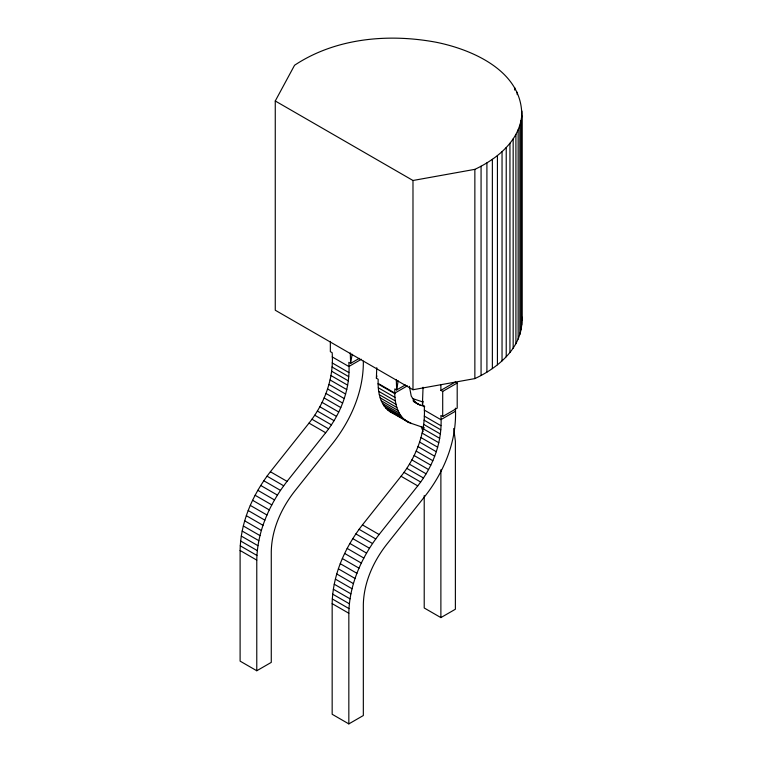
<?xml version="1.0" encoding="UTF-8"?>
<svg xmlns="http://www.w3.org/2000/svg" width="762" height="762" viewBox="0 0 762 762"><rect width="100%" height="100%" fill="white"/><g stroke="black" fill="none" stroke-linecap="round" stroke-linejoin="round"><path stroke-width="1.14" d="M363.331 361.15C363.722 390.944 351.101 419.7 333.051 442.903L294.427 491.528C281.083 508.692 271.653 529.761 271.272 551.745L271.272 662.388L256.775 670.751L240.106 661.13L240.106 550.488C240.601 521.741 252.936 494.176 270.386 471.745L309.001 423.12C324.679 403.355 334.07 378.123 332.165 352.701L330.346 351.653L330.346 341.386M256.775 670.751L256.775 560.118C257.27 531.362 269.605 503.806 287.055 481.374L325.679 432.74C341.347 412.975 350.739 387.744 348.834 362.331L350.644 363.369L359.34 358.35M455.381 408.156C457.171 440.007 444.56 471.278 425.101 496.052L386.486 544.678C373.142 561.832 363.712 582.911 363.331 604.895L363.331 715.528L348.834 723.9L332.165 714.27L332.165 603.637C332.651 574.891 344.986 547.326 362.445 524.894L401.06 476.269C416.728 456.495 426.12 431.263 424.215 405.851L422.405 404.803L423.053 387.239M348.834 723.9L348.834 613.258C349.32 584.511 361.655 556.955 379.114 534.514L417.728 485.889C433.397 466.125 442.789 440.893 440.884 415.471L442.703 416.519L457.2 408.156L457.2 383.038L455.381 382L440.884 390.363L440.884 384.591M521.751 325.022L521.751 115.776C522.475 71.466 472.964 49.606 435.959 42.215C388.382 33.376 335.661 37.976 294.561 65.256L275.263 100.984L275.263 310.229L412.985 389.734L474.859 378.59C497.9 367.903 522.122 347.91 521.894 320.269L521.894 111.023M424.424 427.882L408.946 422.567L389.953 411.623C379.552 404.612 377.666 390.868 378.19 379.276L376.38 378.228L376.761 367.694M275.263 100.984L412.985 180.489L474.859 169.355C496.614 159.096 519.065 141.351 521.751 115.776M352.139 354.225L350.644 363.369L350.272 352.892M398.164 380.8L396.669 389.944L394.859 388.896C394.192 401.241 396.726 416.5 408.946 422.567M376.38 378.228L376.914 375.933M422.405 404.803L423.205 401.364M361.398 359.254L348.834 366.512L332.165 356.883M405.365 384.924L396.669 389.944L396.297 379.457M407.422 385.829L394.859 393.087L378.19 383.457M440.884 390.363L442.703 391.411L457.2 383.038M455.381 411.29L440.884 419.662L424.215 410.032M424.215 495.586L424.215 607.981L440.884 617.601L455.381 609.238L455.381 441.227L453.714 428.511M412.394 398.497L422.129 401.726M413.671 401.593L418.433 404.412L424.739 406.679M393.944 413.614L389.953 411.623M413.004 400.755L418.433 404.412M414.528 401.85L420.414 405.251M378.19 384.077L394.859 393.697M378.314 387.782L394.983 397.402M332.165 362.903L348.834 372.532M424.215 416.052L440.884 425.672M378.676 391.325L395.354 400.945M332.032 367.008L348.701 376.628M424.082 420.157L440.76 429.778M379.295 394.687L395.964 404.308M380.143 397.84L396.821 407.47M331.641 371.237L348.32 380.857M423.701 424.386L440.369 434.007M381.238 400.783L397.907 410.404M382.553 403.479L399.221 413.109M423.262 428.168L421.31 427.034L423.158 431.616M384.096 405.927L400.764 415.557M331.003 375.571L347.672 385.191M423.053 428.711L439.731 438.341M385.848 408.108L402.517 417.738M387.801 410.013L411.442 423.577M330.108 379.981L346.777 389.601M422.158 433.13L438.836 442.751M328.965 384.448L345.634 394.068M421.015 437.598L437.693 447.218M327.584 388.944L344.253 398.574M419.633 442.093L436.302 451.723M325.965 393.449L342.633 403.079M418.014 446.599L434.692 456.228M324.126 397.935L340.795 407.565M416.176 451.085L432.845 460.715M322.069 402.384L338.738 412.004M414.118 455.533L430.797 465.153M319.811 406.756L336.48 416.385M411.861 459.905L428.53 469.535M317.354 411.042L334.032 420.672M409.413 464.191L426.082 473.812M314.735 415.214L331.403 424.844M406.784 468.363L423.453 477.984M311.944 419.243L328.613 428.873M403.993 472.392L420.672 482.022M309.001 423.12L325.679 432.74M401.06 476.269L417.728 485.889M270.386 471.745L287.055 481.374M362.445 524.894L379.114 534.514M267.014 476.164L283.693 485.794M359.073 529.314L375.742 538.934M263.795 480.746L280.464 490.376M355.844 533.895L372.513 543.516M260.728 485.47L277.397 495.1M352.777 538.62L369.456 548.24M257.832 490.318L274.501 499.948M349.882 543.468L366.56 553.098M255.118 495.271L271.796 504.901M347.177 548.421L363.845 558.051M252.613 500.31L269.281 509.93M344.662 553.46L361.331 563.08M250.298 505.406L266.976 515.026M342.357 558.556L359.026 568.176M248.212 510.54L264.881 520.17M340.262 563.689L356.94 573.31M246.345 515.693L263.014 525.323M338.395 568.843L355.073 578.472M244.707 520.846L261.385 530.476M336.766 573.996L353.435 583.616M243.316 525.971L259.985 535.6M335.366 579.12L352.044 588.75M242.164 531.057L258.842 540.677M334.223 584.206L350.891 593.827M241.268 536.067L257.937 545.687M333.318 589.216L349.996 598.837M240.621 540.991L257.299 550.612M332.68 594.141L349.348 603.761M240.24 545.802L256.908 555.431M332.289 598.951L348.958 608.581M240.106 550.488L256.775 560.118M332.165 603.637L348.834 613.258M414.966 401.879L411.232 396.088L409.394 386.315M521.589 316.468L521.894 320.269M521.075 120.51L521.075 329.755M519.865 125.216L519.865 334.461M518.15 129.864L518.15 339.109M517.217 92.25L517.217 94.631M515.912 134.436L515.912 343.681M514.76 87.716L514.76 90.087M513.169 138.922L513.169 348.167M509.94 143.294L509.94 352.539M506.225 147.533L506.225 356.778M502.044 151.628L502.044 360.874M497.424 155.562L497.424 364.808M492.366 159.315L492.366 368.56M486.908 162.877L486.908 372.123M481.07 166.221L481.07 375.466M474.859 169.355L474.859 378.59M442.703 391.411L442.703 416.519M440.884 469.716L440.884 617.601M412.985 180.489L412.985 389.734"/></g></svg>
